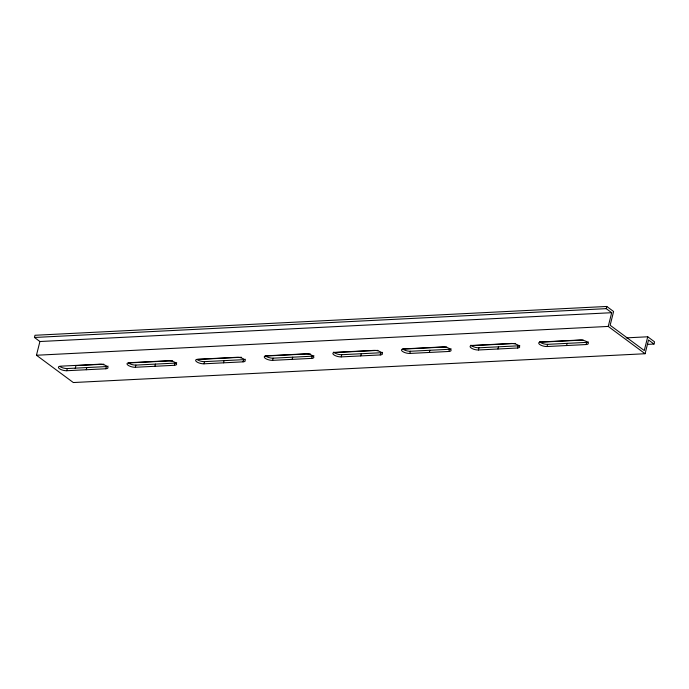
<?xml version="1.0" encoding="UTF-8"?>
<svg xmlns="http://www.w3.org/2000/svg" width="689" height="689" viewBox="0 0 689 689"><rect width="100%" height="100%" fill="white"/><g stroke="black" fill="none" stroke-linecap="round" stroke-linejoin="round"><path stroke-width="1.03" d="M647.729 336.783L654.55 341.839L653.999 344.044L648.538 340.004L645.085 353.733L608.241 326.431L611.694 312.703L39.91 341.52L34.45 337.472L35.001 335.267L606.785 306.459L613.606 311.514L610.153 325.26L644.275 350.537L647.729 336.783L626.232 337.868M645.085 353.733L73.31 382.541L36.457 355.248L39.91 341.52M66.747 370.725L105.822 368.761A5.417 1.921 14.1 0 0 107.036 366.264A5.417 1.921 14.1 0 0 99.681 364.205L60.606 366.178A5.417 1.921 14.1 0 0 59.383 368.667A5.417 1.921 14.1 0 0 66.747 370.725L67.298 368.546L106.373 366.574A5.417 1.921 14.1 0 0 108.104 366.16M75.204 368.546L75.945 365.601L103.884 364.188M86.28 369.743L86.831 367.564M105.822 368.761L106.373 366.574M135.363 367.271L174.438 365.299A5.417 1.921 14.1 0 0 175.652 362.81A5.417 1.921 14.1 0 0 168.288 360.752L129.222 362.715A5.417 1.921 14.1 0 0 127.999 365.213A5.417 1.921 14.1 0 0 135.363 367.271L135.905 365.084L174.98 363.12A5.417 1.921 14.1 0 0 176.711 362.707M154.896 366.29L155.447 364.102M174.438 365.299L174.98 363.12M203.978 363.809L243.045 361.846A5.417 1.921 14.1 0 0 244.268 359.348A5.417 1.921 14.1 0 0 236.904 357.29L197.829 359.262A5.417 1.921 14.1 0 0 196.615 361.751A5.417 1.921 14.1 0 0 203.978 363.809L204.521 361.63L243.596 359.658A5.417 1.921 14.1 0 0 245.327 359.245M223.512 362.827L224.063 360.648M243.045 361.846L243.596 359.658M272.586 360.356L311.661 358.383A5.417 1.921 14.1 0 0 312.875 355.894A5.417 1.921 14.1 0 0 305.52 353.836L266.445 355.808A5.417 1.921 14.1 0 0 265.231 358.297A5.417 1.921 14.1 0 0 272.586 360.356L273.137 358.168L312.212 356.204A5.417 1.921 14.1 0 0 313.943 355.791M292.127 359.374L292.67 357.186M311.661 358.383L312.212 356.204M341.201 356.893L380.276 354.93A5.417 1.921 14.1 0 0 381.491 352.441A5.417 1.921 14.1 0 0 374.136 350.374L335.061 352.346A5.417 1.921 14.1 0 0 333.838 354.835A5.417 1.921 14.1 0 0 341.201 356.893L341.753 354.714L380.819 352.742A5.417 1.921 14.1 0 0 382.559 352.329M360.735 355.912L361.286 353.733M380.276 354.93L380.819 352.742M409.817 353.44L448.884 351.468A5.417 1.921 14.1 0 0 450.106 348.978A5.417 1.921 14.1 0 0 442.743 346.92L403.668 348.892A5.417 1.921 14.1 0 0 402.454 351.381A5.417 1.921 14.1 0 0 409.817 353.44L410.36 351.261L449.435 349.289A5.417 1.921 14.1 0 0 451.166 348.875M429.35 352.458L429.902 350.27M448.884 351.468L449.435 349.289M478.424 349.986L517.499 348.014A5.417 1.921 14.1 0 0 518.722 345.525A5.417 1.921 14.1 0 0 511.359 343.466L472.284 345.43A5.417 1.921 14.1 0 0 471.069 347.919A5.417 1.921 14.1 0 0 478.424 349.986L478.976 347.799L518.05 345.835A5.417 1.921 14.1 0 0 519.782 345.422M497.966 348.996L498.509 346.817M517.499 348.014L518.05 345.835M547.04 346.524L586.115 344.552A5.417 1.921 14.1 0 0 587.329 342.063A5.417 1.921 14.1 0 0 579.974 340.004L540.899 341.977A5.417 1.921 14.1 0 0 539.676 344.466A5.417 1.921 14.1 0 0 547.04 346.524L547.591 344.345L586.658 342.373A5.417 1.921 14.1 0 0 588.397 341.959M566.573 345.542L567.125 343.355M586.115 344.552L586.658 342.373M611.694 312.703L606.234 308.655L606.785 306.459M34.45 337.472L606.234 308.655M36.457 355.248L608.241 326.431M128.61 362.948L172.672 360.726M197.39 359.477L241.46 357.255M265.101 356.067L310.248 353.793M333.889 352.604L377.96 350.382M402.677 349.134L446.739 346.911M471.465 345.671L515.527 343.449M540.245 342.2L583.239 340.039M647.548 344.371L653.999 344.044M135.905 365.084A5.417 1.921 14.1 0 1 128.55 363.025M67.298 368.546A5.417 1.921 14.1 0 1 59.934 366.488M204.521 361.63A5.417 1.921 14.1 0 1 197.166 359.572M273.137 358.168A5.417 1.921 14.1 0 1 265.773 356.11M478.976 347.799A5.417 1.921 14.1 0 1 470.966 345.146M547.591 344.345A5.417 1.921 14.1 0 1 539.582 341.684M341.753 354.714A5.417 1.921 14.1 0 1 333.743 352.062M410.36 351.261A5.417 1.921 14.1 0 1 403.005 349.194"/></g></svg>
